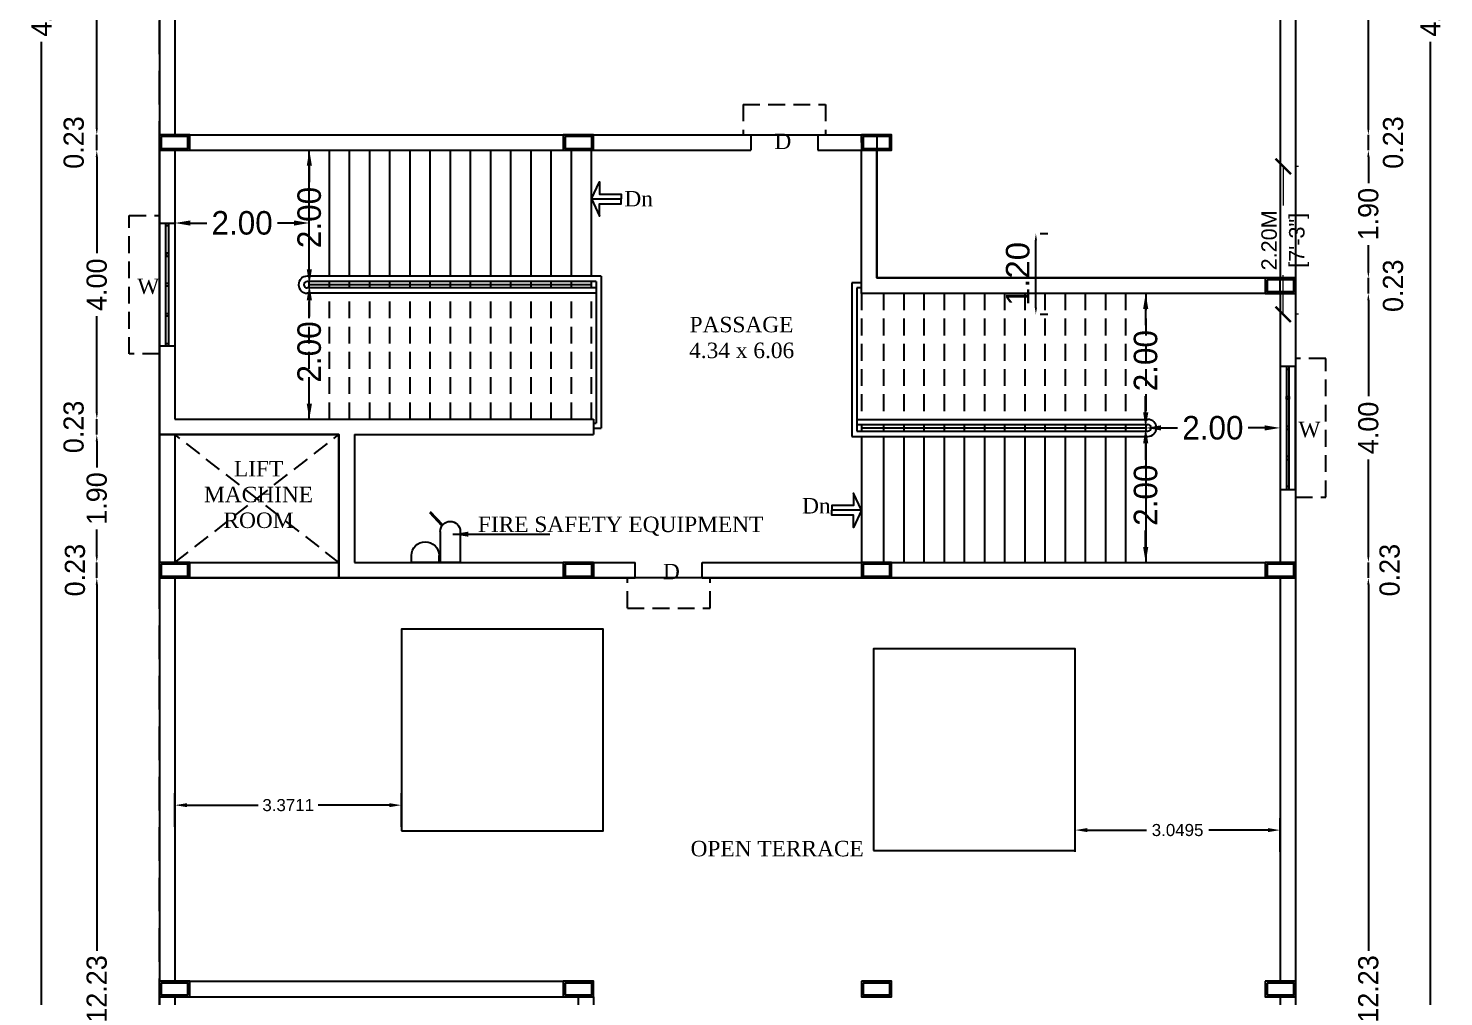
# Model space of a CAD drawing. Header units: metres. Extents: x 3396 to 3562, y 2179 to 2331.
# Drawn here: x 3463.49 to 3484.55, y 2187.5 to 2201.9 of the extents above; entities that cross this region are included whole.
import ezdxf

# ---------------------------------------------------------------- set-up
doc = ezdxf.new("R2010")
doc.units = ezdxf.units.M
doc.header["$PDMODE"] = 34
doc.linetypes.add('HIDDEN', pattern=[0.375, 0.25, -0.125])
for name, color, linetype in [('BLK_1_FLR_4_ROOF_AREA', 54, 'Continuous'), ('BLK_1_PARAPET_HT', 233, 'Continuous'), ('BLK_1_STAIR_HEADROOM', 55, 'Continuous'), ('BLK_1_TERRACESERVICE_UTILITYDISTANCE', 1, 'Continuous'), ('SOLAR_WATER_HEATER', 1, 'Continuous')]:
    doc.layers.add(name, color=color, linetype=linetype)
doc.styles.add('outer', font='BKANT.TTF')
doc.styles.add('RS', font='romans.shx')
doc.styles.get("Standard").update_dxf_attribs({"font": 'arial.ttf'})
doc.dimstyles.new('Banu', dxfattribs={"dimtxt": 0.35, "dimasz": 0.23, "dimexe": 1, "dimexo": 1, "dimgap": 0.1, "dimtad": 0, "dimzin": 1, "dimdsep": 46, "dimtxsty": 'outer', "dimcen": 0.15, "dimdle": 1, "dimse1": 1, "dimse2": 1, "dimclrt": 7, "dimadec": 0, "dimazin": 0, "dimtfac": 1, "dimtix": 1, "dimtmove": 1, "dimatfit": 0, "dimfxl": 0, "dimtolj": 1, "dimtzin": 0, "dimarcsym": 0})
doc.dimstyles.get("Standard").update_dxf_attribs({"dimtxt": 0.18, "dimasz": 0.18, "dimexe": 0.18, "dimexo": 0.0625, "dimgap": 0.09, "dimtad": 0, "dimtih": 1, "dimtoh": 1, "dimdec": 4, "dimzin": 0, "dimdsep": 46, "dimtxsty": 'Standard', "dimcen": 0.09, "dimadec": 0, "dimazin": 0, "dimtfac": 1, "dimtdec": 4, "dimtofl": 0, "dimtmove": 0, "dimatfit": 3, "dimfxl": 0, "dimtolj": 1, "dimtzin": 0, "dimarcsym": 0})
doc.dimstyles.new('STANDARD$0', dxfattribs={"dimtxt": 0.2, "dimasz": 0.3, "dimexe": 1, "dimexo": 2, "dimgap": 0.25, "dimtad": 1, "dimrnd": 0.25, "dimzin": 3, "dimdsep": 46, "dimtxsty": 'RS', "dimcen": 0, "dimclrd": 21, "dimclre": 21, "dimclrt": 190, "dimadec": 0, "dimazin": 0, "dimtfac": 0.7505, "dimtix": 1, "dimtmove": 1, "dimatfit": 3, "dimldrblk": 'DOTSMALL', "dimfxl": 0, "dimfrac": 1, "dimtolj": 1, "dimtzin": 0, "dimlwd": 9, "dimlwe": 13, "dimarcsym": 0})
doc.dimstyles.new('V1', dxfattribs={"dimtxt": 0.35, "dimasz": 0.1, "dimexe": 0.18, "dimexo": 0.0625, "dimgap": 0.09, "dimtad": 1, "dimzin": 0, "dimdsep": 46, "dimtxsty": 'Standard', "dimcen": 0.09, "dimadec": 0, "dimazin": 0, "dimtfac": 1, "dimtix": 1, "dimtofl": 0, "dimtmove": 2, "dimatfit": 0, "dimfxl": 0, "dimtolj": 1, "dimtzin": 0, "dimarcsym": 0})

# ---------------------------------------------------------------- blocks, each defined once
blk = doc.blocks.new('*D28')
at = {"layer": 'BLK_1_TERRACESERVICE_UTILITYDISTANCE', "color": 0, "lineweight": -2}
for p, q in [((3479.067, 2189.656), (3479.067, 2190.157)), ((3482.116, 2189.656), (3482.116, 2190.157)), ((3479.247, 2189.977), (3480.127, 2189.977)), ((3481.936, 2189.977), (3481.056, 2189.977))]:
    blk.add_line(p, q, dxfattribs=at)
at = {"layer": 'BLK_1_TERRACESERVICE_UTILITYDISTANCE', "color": 0}
for points in [[(3479.247, 2190.007), (3479.247, 2189.947), (3479.067, 2189.977)], [(3481.936, 2190.007), (3481.936, 2189.947), (3482.116, 2189.977)]]:
    blk.add_solid(points, dxfattribs=at)
at = {"layer": 'Defpoints', "color": 0}
for p in [(3482.116, 2189.977), (3479.067, 2189.594), (3482.116, 2189.594)]:
    blk.add_point(p, dxfattribs=at)
at = {"layer": 'BLK_1_TERRACESERVICE_UTILITYDISTANCE', "color": 0, "insert": (3480.591, 2189.977), "char_height": 0.18, "attachment_point": 5}
blk.add_mtext('\\A1;3.0495', dxfattribs=at)
blk = doc.blocks.new('*D31')
at = {"layer": 'BLK_1_TERRACESERVICE_UTILITYDISTANCE', "color": 0, "lineweight": -2}
for p, q in [((3465.671, 2190.028), (3465.671, 2190.528)), ((3465.851, 2190.348), (3466.911, 2190.348)), ((3468.862, 2190.348), (3467.803, 2190.348)), ((3469.042, 2190.028), (3469.042, 2190.528))]:
    blk.add_line(p, q, dxfattribs=at)
at = {"layer": 'BLK_1_TERRACESERVICE_UTILITYDISTANCE', "color": 0}
for points in [[(3465.851, 2190.378), (3465.851, 2190.318), (3465.671, 2190.348)], [(3468.862, 2190.378), (3468.862, 2190.318), (3469.042, 2190.348)]]:
    blk.add_solid(points, dxfattribs=at)
at = {"layer": 'Defpoints', "color": 0}
for p in [(3469.042, 2190.348), (3465.671, 2189.965), (3469.042, 2189.965)]:
    blk.add_point(p, dxfattribs=at)
at = {"layer": 'BLK_1_TERRACESERVICE_UTILITYDISTANCE', "color": 0, "insert": (3467.357, 2190.348), "char_height": 0.18, "attachment_point": 5}
blk.add_mtext('\\A1;3.3711', dxfattribs=at)
blk = doc.blocks.new('_ArchTick')
at = {"color": 0, "linetype": 'ByBlock', "const_width": 0.15}
blk.add_lwpolyline([(-0.5, -0.5), (0.5, 0.5)], dxfattribs=at)
blk = doc.blocks.new('*D61')
at = {"layer": 'BLK_1_STAIR_HEADROOM', "color": 212, "lineweight": 13}
for p, q in [((3482.162, 2199.849), (3482.162, 2199.269)), ((3482.162, 2197.649), (3482.162, 2198.229))]:
    blk.add_line(p, q, dxfattribs=at)
at = {"layer": 'BLK_1_STAIR_HEADROOM', "color": 4, "lineweight": 9}
for p, q in [((3482.392, 2199.849), (3482.342, 2199.849)), ((3482.392, 2197.649), (3482.342, 2197.649))]:
    blk.add_line(p, q, dxfattribs=at)
at = {"layer": 'Defpoints', "color": 0}
for p in [(3482.162, 2199.849), (3482.162, 2197.649), (3482.162, 2197.649)]:
    blk.add_point(p, dxfattribs=at)
at = {"layer": 'BLK_1_STAIR_HEADROOM', "color": 212, "lineweight": 13, "xscale": 0.23, "yscale": 0.23, "zscale": 0.23}
for p, rotation in [((3482.162, 2199.849), 90), ((3482.162, 2197.649), 270)]:
    blk.add_blockref('_ArchTick', p, dxfattribs=dict(at, rotation=rotation))
at = {"layer": 'BLK_1_STAIR_HEADROOM', "color": 0, "char_height": 0.23, "attachment_point": 5, "rotation": 90}
for s, insert in [('\\A1;2.20M', (3481.954, 2198.749)), ('\\A1;[7\'-3"]', (3482.399, 2198.749))]:
    blk.add_mtext(s, dxfattribs=dict(at, insert=insert))
blk = doc.blocks.new('*D62')
at = {"layer": 'BLK_1_PARAPET_HT', "color": 0, "lineweight": -2}
for p, q in [((3478.545, 2198.849), (3478.662, 2198.849)), ((3478.482, 2197.749), (3478.482, 2198.749)), ((3478.545, 2197.649), (3478.662, 2197.649))]:
    blk.add_line(p, q, dxfattribs=at)
at = {"layer": 'BLK_1_PARAPET_HT', "color": 0}
for points in [[(3478.466, 2198.749), (3478.499, 2198.749), (3478.482, 2198.849)], [(3478.466, 2197.749), (3478.499, 2197.749), (3478.482, 2197.649)]]:
    blk.add_solid(points, dxfattribs=at)
at = {"layer": 'Defpoints', "color": 0}
for p in [(3478.482, 2198.849), (3478.482, 2198.849), (3478.482, 2197.649)]:
    blk.add_point(p, dxfattribs=at)
at = {"layer": 'BLK_1_PARAPET_HT', "color": 0, "insert": (3478.214, 2198.249), "char_height": 0.35, "attachment_point": 5, "rotation": 90}
blk.add_mtext('\\A1;1.20', dxfattribs=at)
blk = doc.blocks.new('A$C35006C9F')
h = blk.add_hatch()
h.set_pattern_fill('ANSI31', color=256, scale=2)
h.set_pattern_definition([(45, (-3161.1406, -1435.413), (-4.490128, 4.490128), [])])
h.paths.add_polyline_path([(-0.129, 0.045), (-0.305, 0.045), (-0.305, -0.35), (-0.129, -0.35)])
for points in [[(-0.102, 0.073), (-0.332, 0.073), (-0.332, -0.377), (-0.102, -0.377)], [(-0.129, 0.045), (-0.305, 0.045), (-0.305, -0.35), (-0.129, -0.35)]]:
    blk.add_lwpolyline(points, close=True)
blk = doc.blocks.new('*D540')
at = {"color": 0, "lineweight": -2}
for p, q in [((3465.901, 2199.007), (3466.145, 2199.007)), ((3467.441, 2199.007), (3467.198, 2199.007))]:
    blk.add_line(p, q, dxfattribs=at)
at = {"color": 0}
for points in [[(3465.901, 2199.045), (3465.901, 2198.968), (3465.671, 2199.007)], [(3467.441, 2199.045), (3467.441, 2198.968), (3467.671, 2199.007)]]:
    blk.add_solid(points, dxfattribs=at)
at = {"layer": 'Defpoints', "color": 0}
for p in [(3465.671, 2199.152), (3465.671, 2199.007), (3467.671, 2199.152)]:
    blk.add_point(p, dxfattribs=at)
at = {"color": 7, "insert": (3466.671, 2199.007), "char_height": 0.35, "attachment_point": 5, "style": 'outer'}
blk.add_mtext('\\A1;2.00', dxfattribs=at)
blk = doc.blocks.new('*D541')
at = {"color": 0, "lineweight": -2}
for p, q in [((3467.671, 2199.859), (3467.671, 2199.616)), ((3467.671, 2198.319), (3467.671, 2198.563))]:
    blk.add_line(p, q, dxfattribs=at)
at = {"color": 0}
for points in [[(3467.633, 2199.859), (3467.71, 2199.859), (3467.671, 2200.089)], [(3467.633, 2198.319), (3467.71, 2198.319), (3467.671, 2198.089)]]:
    blk.add_solid(points, dxfattribs=at)
at = {"layer": 'Defpoints', "color": 0}
for p in [(3467.671, 2200.089), (3467.671, 2200.089), (3467.671, 2198.089)]:
    blk.add_point(p, dxfattribs=at)
at = {"color": 7, "insert": (3467.671, 2199.089), "char_height": 0.35, "attachment_point": 5, "rotation": 90, "style": 'outer'}
blk.add_mtext('\\A1;2.00', dxfattribs=at)
blk = doc.blocks.new('*D542')
at = {"color": 0, "lineweight": -2}
for p, q in [((3467.671, 2197.859), (3467.671, 2197.616)), ((3467.671, 2196.319), (3467.671, 2196.563))]:
    blk.add_line(p, q, dxfattribs=at)
at = {"color": 0}
for points in [[(3467.633, 2197.859), (3467.71, 2197.859), (3467.671, 2198.089)], [(3467.633, 2196.319), (3467.71, 2196.319), (3467.671, 2196.089)]]:
    blk.add_solid(points, dxfattribs=at)
at = {"layer": 'Defpoints', "color": 0}
for p in [(3467.671, 2198.089), (3467.671, 2196.089), (3467.671, 2196.089)]:
    blk.add_point(p, dxfattribs=at)
at = {"color": 7, "insert": (3467.671, 2197.089), "char_height": 0.35, "attachment_point": 5, "rotation": 90, "style": 'outer'}
blk.add_mtext('\\A1;2.00', dxfattribs=at)
blk = doc.blocks.new('*D543')
at = {"color": 0, "lineweight": -2}
for p, q in [((3480.116, 2197.729), (3480.116, 2197.486)), ((3480.116, 2196.189), (3480.116, 2196.433))]:
    blk.add_line(p, q, dxfattribs=at)
at = {"color": 0}
for points in [[(3480.078, 2197.729), (3480.155, 2197.729), (3480.116, 2197.959)], [(3480.078, 2196.189), (3480.155, 2196.189), (3480.116, 2195.959)]]:
    blk.add_solid(points, dxfattribs=at)
at = {"layer": 'Defpoints', "color": 0}
for p in [(3480.116, 2197.959), (3480.116, 2197.959), (3480.116, 2195.959)]:
    blk.add_point(p, dxfattribs=at)
at = {"color": 7, "insert": (3480.116, 2196.959), "char_height": 0.35, "attachment_point": 5, "rotation": 90, "style": 'outer'}
blk.add_mtext('\\A1;2.00', dxfattribs=at)
blk = doc.blocks.new('*D544')
at = {"color": 0, "lineweight": -2}
for p, q in [((3480.116, 2195.729), (3480.116, 2195.486)), ((3480.116, 2194.189), (3480.116, 2194.433))]:
    blk.add_line(p, q, dxfattribs=at)
at = {"color": 0}
for points in [[(3480.078, 2195.729), (3480.155, 2195.729), (3480.116, 2195.959)], [(3480.078, 2194.189), (3480.155, 2194.189), (3480.116, 2193.959)]]:
    blk.add_solid(points, dxfattribs=at)
at = {"layer": 'Defpoints', "color": 0}
for p in [(3480.116, 2195.959), (3480.116, 2193.959), (3480.19, 2193.959)]:
    blk.add_point(p, dxfattribs=at)
at = {"color": 7, "insert": (3480.116, 2194.959), "char_height": 0.35, "attachment_point": 5, "rotation": 90, "style": 'outer'}
blk.add_mtext('\\A1;2.00', dxfattribs=at)
blk = doc.blocks.new('*D545')
at = {"color": 0, "lineweight": -2}
for p, q in [((3480.346, 2195.959), (3480.59, 2195.959)), ((3481.886, 2195.959), (3481.643, 2195.959))]:
    blk.add_line(p, q, dxfattribs=at)
at = {"color": 0}
for points in [[(3480.346, 2195.998), (3480.346, 2195.921), (3480.116, 2195.959)], [(3481.886, 2195.998), (3481.886, 2195.921), (3482.116, 2195.959)]]:
    blk.add_solid(points, dxfattribs=at)
at = {"layer": 'Defpoints', "color": 0}
for p in [(3480.116, 2195.959), (3482.116, 2195.959), (3482.116, 2195.959)]:
    blk.add_point(p, dxfattribs=at)
at = {"color": 7, "insert": (3481.116, 2195.959), "char_height": 0.35, "attachment_point": 5, "style": 'outer'}
blk.add_mtext('\\A1;2.00', dxfattribs=at)
blk = doc.blocks.new('A$C55881101')
for p, q in [((0.192, 0.691), (0.925, 1.481)), ((0.242, 0.626), (0.975, 1.416)), ((-0.869, 0.291), (-0.869, -1.574)), ((0.342, 0.291), (0.342, -1.574)), ((-0.869, -1.574), (0.342, -1.574)), ((0.415, -1.574), (0.415, -1.17)), ((0.415, -1.574), (2.079, -1.574)), ((2.079, -1.574), (2.079, -1.17))]:
    blk.add_line(p, q)
for centre, radius in [((-0.263, 0.291), 0.606), ((1.247, -1.17), 0.832)]:
    blk.add_arc(centre, radius, 0, 180)
blk = doc.blocks.new('*D495')
at = {"color": 0, "lineweight": -2, "ltscale": 2}
for p, q in [((3464.509, 2193.629), (3464.509, 2188.183)), ((3464.509, 2181.599), (3464.509, 2187.046))]:
    blk.add_line(p, q, dxfattribs=at)
at = {"color": 0, "ltscale": 2}
for points in [[(3464.492, 2193.629), (3464.525, 2193.629), (3464.509, 2193.729)], [(3464.492, 2181.599), (3464.525, 2181.599), (3464.509, 2181.499)]]:
    blk.add_solid(points, dxfattribs=at)
at = {"layer": 'Defpoints', "color": 0, "ltscale": 2}
for p in [(3464.509, 2193.729), (3464.625, 2193.729), (3464.625, 2181.499)]:
    blk.add_point(p, dxfattribs=at)
at = {"color": 7, "ltscale": 2, "insert": (3464.509, 2187.614), "char_height": 0.3, "attachment_point": 5, "rotation": 90, "style": 'outer'}
blk.add_mtext('\\A1;12.23', dxfattribs=at)
blk = doc.blocks.new('*D496')
at = {"color": 0, "lineweight": -2, "ltscale": 2}
for p, q in [((3464.509, 2194.059), (3464.509, 2194.159)), ((3464.509, 2193.729), (3464.509, 2193.959)), ((3464.509, 2193.629), (3464.509, 2193.529))]:
    blk.add_line(p, q, dxfattribs=at)
at = {"color": 0, "ltscale": 2}
for points in [[(3464.492, 2194.059), (3464.525, 2194.059), (3464.509, 2193.959)], [(3464.492, 2193.629), (3464.525, 2193.629), (3464.509, 2193.729)]]:
    blk.add_solid(points, dxfattribs=at)
at = {"layer": 'Defpoints', "color": 0, "ltscale": 2}
for p in [(3464.509, 2193.959), (3464.625, 2193.959), (3464.625, 2193.729)]:
    blk.add_point(p, dxfattribs=at)
at = {"color": 7, "ltscale": 2, "insert": (3464.185, 2193.844), "char_height": 0.3, "attachment_point": 5, "rotation": 90, "style": 'outer'}
blk.add_mtext('\\A1;0.23', dxfattribs=at)
blk = doc.blocks.new('*D497')
at = {"color": 0, "lineweight": -2, "ltscale": 2}
for p, q in [((3464.509, 2195.759), (3464.509, 2195.372)), ((3464.509, 2194.059), (3464.509, 2194.446))]:
    blk.add_line(p, q, dxfattribs=at)
at = {"color": 0, "ltscale": 2}
for points in [[(3464.492, 2195.759), (3464.525, 2195.759), (3464.509, 2195.859)], [(3464.492, 2194.059), (3464.525, 2194.059), (3464.509, 2193.959)]]:
    blk.add_solid(points, dxfattribs=at)
at = {"layer": 'Defpoints', "color": 0, "ltscale": 2}
for p in [(3464.509, 2195.859), (3464.625, 2195.859), (3464.625, 2193.959)]:
    blk.add_point(p, dxfattribs=at)
at = {"color": 7, "ltscale": 2, "insert": (3464.509, 2194.909), "char_height": 0.3, "attachment_point": 5, "rotation": 90, "style": 'outer'}
blk.add_mtext('\\A1;1.90', dxfattribs=at)
blk = doc.blocks.new('*D498')
at = {"color": 0, "lineweight": -2, "ltscale": 2}
for p, q in [((3464.509, 2196.189), (3464.509, 2196.289)), ((3464.509, 2195.859), (3464.509, 2196.089)), ((3464.509, 2195.759), (3464.509, 2195.659))]:
    blk.add_line(p, q, dxfattribs=at)
at = {"color": 0, "ltscale": 2}
for points in [[(3464.492, 2196.189), (3464.525, 2196.189), (3464.509, 2196.089)], [(3464.492, 2195.759), (3464.525, 2195.759), (3464.509, 2195.859)]]:
    blk.add_solid(points, dxfattribs=at)
at = {"layer": 'Defpoints', "color": 0, "ltscale": 2}
for p in [(3464.509, 2196.089), (3464.625, 2196.089), (3464.625, 2195.859)]:
    blk.add_point(p, dxfattribs=at)
at = {"color": 7, "ltscale": 2, "insert": (3464.165, 2195.974), "char_height": 0.3, "attachment_point": 5, "rotation": 90, "style": 'outer'}
blk.add_mtext('\\A1;0.23', dxfattribs=at)
blk = doc.blocks.new('*D499')
at = {"color": 0, "lineweight": -2, "ltscale": 2}
for p, q in [((3464.509, 2199.989), (3464.509, 2198.559)), ((3464.509, 2196.189), (3464.509, 2197.62))]:
    blk.add_line(p, q, dxfattribs=at)
at = {"color": 0, "ltscale": 2}
for points in [[(3464.492, 2199.989), (3464.525, 2199.989), (3464.509, 2200.089)], [(3464.492, 2196.189), (3464.525, 2196.189), (3464.509, 2196.089)]]:
    blk.add_solid(points, dxfattribs=at)
at = {"layer": 'Defpoints', "color": 0, "ltscale": 2}
for p in [(3464.509, 2200.089), (3464.625, 2200.089), (3464.625, 2196.089)]:
    blk.add_point(p, dxfattribs=at)
at = {"color": 7, "ltscale": 2, "insert": (3464.509, 2198.089), "char_height": 0.3, "attachment_point": 5, "rotation": 90, "style": 'outer'}
blk.add_mtext('\\A1;4.00', dxfattribs=at)
blk = doc.blocks.new('*D500')
at = {"color": 0, "lineweight": -2, "ltscale": 2}
for p, q in [((3464.509, 2200.419), (3464.509, 2200.519)), ((3464.509, 2200.089), (3464.509, 2200.319)), ((3464.509, 2199.989), (3464.509, 2199.889))]:
    blk.add_line(p, q, dxfattribs=at)
at = {"color": 0, "ltscale": 2}
for points in [[(3464.492, 2200.419), (3464.525, 2200.419), (3464.509, 2200.319)], [(3464.492, 2199.989), (3464.525, 2199.989), (3464.509, 2200.089)]]:
    blk.add_solid(points, dxfattribs=at)
at = {"layer": 'Defpoints', "color": 0, "ltscale": 2}
for p in [(3464.509, 2200.319), (3464.625, 2200.319), (3464.625, 2200.089)]:
    blk.add_point(p, dxfattribs=at)
at = {"color": 7, "ltscale": 2, "insert": (3464.167, 2200.204), "char_height": 0.3, "attachment_point": 5, "rotation": 90, "style": 'outer'}
blk.add_mtext('\\A1;0.23', dxfattribs=at)
blk = doc.blocks.new('*D501')
at = {"color": 0, "lineweight": -2, "ltscale": 2}
for p, q in [((3464.509, 2222.963), (3464.509, 2212.265)), ((3464.509, 2200.419), (3464.509, 2211.117))]:
    blk.add_line(p, q, dxfattribs=at)
at = {"color": 0, "ltscale": 2}
for points in [[(3464.492, 2222.963), (3464.525, 2222.963), (3464.509, 2223.063)], [(3464.492, 2200.419), (3464.525, 2200.419), (3464.509, 2200.319)]]:
    blk.add_solid(points, dxfattribs=at)
at = {"layer": 'Defpoints', "color": 0, "ltscale": 2}
for p in [(3464.509, 2223.063), (3464.625, 2223.063), (3464.625, 2200.319)]:
    blk.add_point(p, dxfattribs=at)
at = {"color": 7, "ltscale": 2, "insert": (3464.509, 2211.691), "char_height": 0.3, "attachment_point": 5, "rotation": 90, "style": 'outer'}
blk.add_mtext('\\A1;22.74', dxfattribs=at)
blk = doc.blocks.new('*D503')
at = {"color": 0, "lineweight": -2, "ltscale": 2}
for p, q in [((3463.687, 2223.193), (3463.687, 2202.861)), ((3463.687, 2181.369), (3463.687, 2201.701))]:
    blk.add_line(p, q, dxfattribs=at)
at = {"color": 0, "ltscale": 2}
for points in [[(3463.67, 2223.193), (3463.703, 2223.193), (3463.687, 2223.293)], [(3463.67, 2181.369), (3463.703, 2181.369), (3463.687, 2181.269)]]:
    blk.add_solid(points, dxfattribs=at)
at = {"layer": 'Defpoints', "color": 0, "ltscale": 2}
for p in [(3463.709, 2223.293), (3463.687, 2181.269), (3463.709, 2181.269)]:
    blk.add_point(p, dxfattribs=at)
at = {"color": 7, "ltscale": 2, "insert": (3463.687, 2202.281), "char_height": 0.3, "attachment_point": 5, "rotation": 90, "style": 'outer'}
blk.add_mtext('\\A1;42.02', dxfattribs=at)
blk = doc.blocks.new('*D509')
at = {"color": 0, "lineweight": -2, "ltscale": 2}
for p, q in [((3483.43, 2193.629), (3483.43, 2188.183)), ((3483.43, 2181.599), (3483.43, 2187.046))]:
    blk.add_line(p, q, dxfattribs=at)
at = {"color": 0, "ltscale": 2}
for points in [[(3483.413, 2193.629), (3483.446, 2193.629), (3483.43, 2193.729)], [(3483.413, 2181.599), (3483.446, 2181.599), (3483.43, 2181.499)]]:
    blk.add_solid(points, dxfattribs=at)
at = {"layer": 'Defpoints', "color": 0, "ltscale": 2}
for p in [(3483.42, 2193.729), (3483.43, 2193.729), (3483.42, 2181.499)]:
    blk.add_point(p, dxfattribs=at)
at = {"color": 7, "ltscale": 2, "insert": (3483.43, 2187.614), "char_height": 0.3, "attachment_point": 5, "rotation": 90, "style": 'outer'}
blk.add_mtext('\\A1;12.23', dxfattribs=at)
blk = doc.blocks.new('*D510')
at = {"color": 0, "lineweight": -2, "ltscale": 2}
for p, q in [((3483.43, 2194.059), (3483.43, 2194.159)), ((3483.43, 2193.729), (3483.43, 2193.959)), ((3483.43, 2193.629), (3483.43, 2193.529))]:
    blk.add_line(p, q, dxfattribs=at)
at = {"color": 0, "ltscale": 2}
for points in [[(3483.413, 2194.059), (3483.446, 2194.059), (3483.43, 2193.959)], [(3483.413, 2193.629), (3483.446, 2193.629), (3483.43, 2193.729)]]:
    blk.add_solid(points, dxfattribs=at)
at = {"layer": 'Defpoints', "color": 0, "ltscale": 2}
for p in [(3483.42, 2193.959), (3483.43, 2193.959), (3483.42, 2193.729)]:
    blk.add_point(p, dxfattribs=at)
at = {"color": 7, "ltscale": 2, "insert": (3483.747, 2193.844), "char_height": 0.3, "attachment_point": 5, "rotation": 90, "style": 'outer'}
blk.add_mtext('\\A1;0.23', dxfattribs=at)
blk = doc.blocks.new('*D511')
at = {"color": 0, "lineweight": -2, "ltscale": 2}
for p, q in [((3483.43, 2197.859), (3483.43, 2196.429)), ((3483.43, 2194.059), (3483.43, 2195.49))]:
    blk.add_line(p, q, dxfattribs=at)
at = {"color": 0, "ltscale": 2}
for points in [[(3483.413, 2197.859), (3483.446, 2197.859), (3483.43, 2197.959)], [(3483.413, 2194.059), (3483.446, 2194.059), (3483.43, 2193.959)]]:
    blk.add_solid(points, dxfattribs=at)
at = {"layer": 'Defpoints', "color": 0, "ltscale": 2}
for p in [(3483.42, 2197.959), (3483.43, 2197.959), (3483.42, 2193.959)]:
    blk.add_point(p, dxfattribs=at)
at = {"color": 7, "ltscale": 2, "insert": (3483.43, 2195.959), "char_height": 0.3, "attachment_point": 5, "rotation": 90, "style": 'outer'}
blk.add_mtext('\\A1;4.00', dxfattribs=at)
blk = doc.blocks.new('*D512')
at = {"color": 0, "lineweight": -2, "ltscale": 2}
for p, q in [((3483.43, 2198.289), (3483.43, 2198.389)), ((3483.43, 2197.959), (3483.43, 2198.189)), ((3483.43, 2197.859), (3483.43, 2197.759))]:
    blk.add_line(p, q, dxfattribs=at)
at = {"color": 0, "ltscale": 2}
for points in [[(3483.413, 2198.289), (3483.446, 2198.289), (3483.43, 2198.189)], [(3483.413, 2197.859), (3483.446, 2197.859), (3483.43, 2197.959)]]:
    blk.add_solid(points, dxfattribs=at)
at = {"layer": 'Defpoints', "color": 0, "ltscale": 2}
for p in [(3483.42, 2198.189), (3483.43, 2198.189), (3483.42, 2197.959)]:
    blk.add_point(p, dxfattribs=at)
at = {"color": 7, "ltscale": 2, "insert": (3483.798, 2198.074), "char_height": 0.3, "attachment_point": 5, "rotation": 90, "style": 'outer'}
blk.add_mtext('\\A1;0.23', dxfattribs=at)
blk = doc.blocks.new('*D513')
at = {"color": 0, "lineweight": -2, "ltscale": 2}
for p, q in [((3483.43, 2199.989), (3483.43, 2199.602)), ((3483.43, 2198.289), (3483.43, 2198.676))]:
    blk.add_line(p, q, dxfattribs=at)
at = {"color": 0, "ltscale": 2}
for points in [[(3483.413, 2199.989), (3483.446, 2199.989), (3483.43, 2200.089)], [(3483.413, 2198.289), (3483.446, 2198.289), (3483.43, 2198.189)]]:
    blk.add_solid(points, dxfattribs=at)
at = {"layer": 'Defpoints', "color": 0, "ltscale": 2}
for p in [(3483.42, 2200.089), (3483.43, 2200.089), (3483.42, 2198.189)]:
    blk.add_point(p, dxfattribs=at)
at = {"color": 7, "ltscale": 2, "insert": (3483.43, 2199.139), "char_height": 0.3, "attachment_point": 5, "rotation": 90, "style": 'outer'}
blk.add_mtext('\\A1;1.90', dxfattribs=at)
blk = doc.blocks.new('*D514')
at = {"color": 0, "lineweight": -2, "ltscale": 2}
for p, q in [((3483.43, 2200.419), (3483.43, 2200.519)), ((3483.43, 2200.089), (3483.43, 2200.319)), ((3483.43, 2199.989), (3483.43, 2199.889))]:
    blk.add_line(p, q, dxfattribs=at)
at = {"color": 0, "ltscale": 2}
for points in [[(3483.413, 2200.419), (3483.446, 2200.419), (3483.43, 2200.319)], [(3483.413, 2199.989), (3483.446, 2199.989), (3483.43, 2200.089)]]:
    blk.add_solid(points, dxfattribs=at)
at = {"layer": 'Defpoints', "color": 0, "ltscale": 2}
for p in [(3483.42, 2200.319), (3483.43, 2200.319), (3483.42, 2200.089)]:
    blk.add_point(p, dxfattribs=at)
at = {"color": 7, "ltscale": 2, "insert": (3483.799, 2200.204), "char_height": 0.3, "attachment_point": 5, "rotation": 90, "style": 'outer'}
blk.add_mtext('\\A1;0.23', dxfattribs=at)
blk = doc.blocks.new('*D515')
at = {"color": 0, "lineweight": -2, "ltscale": 2}
for p, q in [((3483.43, 2222.963), (3483.43, 2212.265)), ((3483.43, 2200.419), (3483.43, 2211.117))]:
    blk.add_line(p, q, dxfattribs=at)
at = {"color": 0, "ltscale": 2}
for points in [[(3483.413, 2222.963), (3483.446, 2222.963), (3483.43, 2223.063)], [(3483.413, 2200.419), (3483.446, 2200.419), (3483.43, 2200.319)]]:
    blk.add_solid(points, dxfattribs=at)
at = {"layer": 'Defpoints', "color": 0, "ltscale": 2}
for p in [(3483.42, 2223.063), (3483.43, 2223.063), (3483.42, 2200.319)]:
    blk.add_point(p, dxfattribs=at)
at = {"color": 7, "ltscale": 2, "insert": (3483.43, 2211.691), "char_height": 0.3, "attachment_point": 5, "rotation": 90, "style": 'outer'}
blk.add_mtext('\\A1;22.74', dxfattribs=at)
blk = doc.blocks.new('*D517')
at = {"color": 0, "lineweight": -2, "ltscale": 2}
for p, q in [((3484.354, 2223.193), (3484.354, 2202.861)), ((3484.354, 2181.369), (3484.354, 2201.701))]:
    blk.add_line(p, q, dxfattribs=at)
at = {"color": 0, "ltscale": 2}
for points in [[(3484.337, 2223.193), (3484.37, 2223.193), (3484.354, 2223.293)], [(3484.337, 2181.369), (3484.37, 2181.369), (3484.354, 2181.269)]]:
    blk.add_solid(points, dxfattribs=at)
at = {"layer": 'Defpoints', "color": 0, "ltscale": 2}
for p in [(3484.121, 2223.293), (3484.121, 2181.269), (3484.354, 2181.269)]:
    blk.add_point(p, dxfattribs=at)
at = {"color": 7, "ltscale": 2, "insert": (3484.354, 2202.281), "char_height": 0.3, "attachment_point": 5, "rotation": 90, "style": 'outer'}
blk.add_mtext('\\A1;42.02', dxfattribs=at)

msp = doc.modelspace()

# ---------------------------------------------------------------- linework, layer by layer
for p, q in [((3465.44121, 2223.29309), (3465.44121, 2181.26938)), ((3482.34621, 2223.29309), (3482.34621, 2181.26938)), ((3465.67121, 2204.18938), (3465.67121, 2200.31938)), ((3482.11621, 2204.18938), (3482.11621, 2198.18938)), ((3465.67121, 2200.31938), (3474.23938, 2200.31938)), ((3471.90121, 2200.08938), (3471.90121, 2200.31938)), ((3474.23938, 2200.31938), (3474.23938, 2200.08938)), ((3475.23938, 2200.31938), (3476.11621, 2200.31938)), ((3475.23938, 2200.31938), (3475.23938, 2200.08938)), ((3475.23938, 2200.31938), (3475.46938, 2200.31938)), ((3475.88621, 2200.20619), (3475.88621, 2200.32119)), ((3465.67121, 2200.08938), (3465.67121, 2196.08938)), ((3465.67121, 2200.08938), (3474.23938, 2200.08938)), ((3467.67121, 2198.21555), (3467.67121, 2200.08938)), ((3467.97121, 2198.21555), (3467.97121, 2200.08938)), ((3468.27121, 2198.21555), (3468.27121, 2200.08938)), ((3468.57121, 2198.21555), (3468.57121, 2200.08938)), ((3468.87121, 2198.21555), (3468.87121, 2200.08938)), ((3469.17121, 2198.21555), (3469.17121, 2200.08938)), ((3469.47121, 2198.21555), (3469.47121, 2200.08938)), ((3469.77121, 2198.21555), (3469.77121, 2200.08938)), ((3470.07121, 2198.21555), (3470.07121, 2200.08938)), ((3470.37121, 2198.21555), (3470.37121, 2200.08938)), ((3470.67121, 2198.21555), (3470.67121, 2200.08938)), ((3470.97121, 2198.21555), (3470.97121, 2200.08938)), ((3471.27121, 2198.21555), (3471.27121, 2200.08938)), ((3471.57121, 2198.21555), (3471.57121, 2200.08938)), ((3471.87121, 2198.21555), (3471.87121, 2200.08938)), ((3475.23938, 2200.08938), (3475.88621, 2200.08938)), ((3475.88621, 2197.95938), (3475.88621, 2200.08938)), ((3476.11621, 2198.18938), (3476.11621, 2200.08938)), ((3467.67121, 2198.04048), (3467.67121, 2198.13828)), ((3467.97121, 2198.08938), (3467.97121, 2198.13828)), ((3468.27121, 2198.08938), (3468.27121, 2198.13828)), ((3468.57121, 2198.08938), (3468.57121, 2198.13828)), ((3468.87121, 2198.08938), (3468.87121, 2198.13828)), ((3469.17121, 2198.08938), (3469.17121, 2198.13828)), ((3469.47121, 2198.08938), (3469.47121, 2198.13828)), ((3469.77121, 2198.08938), (3469.77121, 2198.13828)), ((3470.07121, 2198.08938), (3470.07121, 2198.13828)), ((3470.37121, 2198.08938), (3470.37121, 2198.13828)), ((3470.67121, 2198.08938), (3470.67121, 2198.13828)), ((3470.97121, 2198.08938), (3470.97121, 2198.13828)), ((3471.27121, 2198.08938), (3471.27121, 2198.13828)), ((3471.57121, 2198.08938), (3471.57121, 2198.13828)), ((3471.87121, 2198.08938), (3471.87121, 2198.13828)), ((3482.34621, 2198.18938), (3476.11621, 2198.18938)), ((3482.11621, 2197.95938), (3482.11621, 2198.18938)), ((3471.87121, 2198.08938), (3467.67121, 2198.08938)), ((3467.97121, 2198.04048), (3467.97121, 2198.08938)), ((3468.27121, 2198.04048), (3468.27121, 2198.08938)), ((3468.57121, 2198.04048), (3468.57121, 2198.08938)), ((3468.87121, 2198.04048), (3468.87121, 2198.08938)), ((3469.17121, 2198.04048), (3469.17121, 2198.08938)), ((3469.47121, 2198.04048), (3469.47121, 2198.08938)), ((3469.77121, 2198.04048), (3469.77121, 2198.08938)), ((3470.07121, 2198.04048), (3470.07121, 2198.08938)), ((3470.37121, 2198.04048), (3470.37121, 2198.08938)), ((3470.67121, 2198.04048), (3470.67121, 2198.08938)), ((3470.97121, 2198.04048), (3470.97121, 2198.08938)), ((3471.27121, 2198.04048), (3471.27121, 2198.08938)), ((3471.57121, 2198.04048), (3471.57121, 2198.08938)), ((3471.87121, 2198.04048), (3471.87121, 2198.08938)), ((3482.11621, 2197.95938), (3475.88621, 2197.95938)), ((3482.11621, 2197.95938), (3482.11621, 2193.95938)), ((3465.67121, 2196.08938), (3471.90121, 2196.08938)), ((3471.90121, 2196.08938), (3471.90121, 2195.85938)), ((3465.44121, 2195.85938), (3468.11121, 2195.85938)), ((3465.67121, 2195.85938), (3465.67121, 2193.95938)), ((3468.11121, 2195.85938), (3468.11121, 2193.72938)), ((3468.34121, 2195.85938), (3468.34121, 2193.95938)), ((3468.34121, 2195.85938), (3471.90121, 2195.85938)), ((3475.88621, 2196.00828), (3475.88621, 2195.95938)), ((3475.88621, 2195.95938), (3475.88621, 2195.91048)), ((3475.88621, 2195.95938), (3480.11621, 2195.95938)), ((3475.88621, 2195.83321), (3475.88621, 2193.95938)), ((3476.21621, 2196.00828), (3476.21621, 2195.95938)), ((3476.21621, 2195.95938), (3476.21621, 2195.91048)), ((3476.21621, 2195.83321), (3476.21621, 2193.95938)), ((3476.51621, 2196.00828), (3476.51621, 2195.95938)), ((3476.51621, 2195.95938), (3476.51621, 2195.91048)), ((3476.51621, 2195.83321), (3476.51621, 2193.95938)), ((3476.81621, 2196.00828), (3476.81621, 2195.95938)), ((3476.81621, 2195.95938), (3476.81621, 2195.91048)), ((3476.81621, 2195.83321), (3476.81621, 2193.95938)), ((3477.11621, 2196.00828), (3477.11621, 2195.95938)), ((3477.11621, 2195.95938), (3477.11621, 2195.91048)), ((3477.11621, 2195.83321), (3477.11621, 2193.95938)), ((3477.41621, 2196.00828), (3477.41621, 2195.95938)), ((3477.41621, 2195.95938), (3477.41621, 2195.91048)), ((3477.41621, 2195.83321), (3477.41621, 2193.95938)), ((3477.71621, 2196.00828), (3477.71621, 2195.95938)), ((3477.71621, 2195.95938), (3477.71621, 2195.91048)), ((3477.71621, 2195.83321), (3477.71621, 2193.95938)), ((3478.01621, 2196.00828), (3478.01621, 2195.95938)), ((3478.01621, 2195.95938), (3478.01621, 2195.91048)), ((3478.01621, 2195.83321), (3478.01621, 2193.95938)), ((3478.31621, 2196.00828), (3478.31621, 2195.95938)), ((3478.31621, 2195.95938), (3478.31621, 2195.91048)), ((3478.31621, 2195.83321), (3478.31621, 2193.95938)), ((3478.61621, 2196.00828), (3478.61621, 2195.95938)), ((3478.61621, 2195.95938), (3478.61621, 2195.91048)), ((3478.61621, 2195.83321), (3478.61621, 2193.95938)), ((3478.91621, 2196.00828), (3478.91621, 2195.95938)), ((3478.91621, 2195.95938), (3478.91621, 2195.91048)), ((3478.91621, 2195.83321), (3478.91621, 2193.95938)), ((3479.21621, 2196.00828), (3479.21621, 2195.95938)), ((3479.21621, 2195.95938), (3479.21621, 2195.91048)), ((3479.21621, 2195.83321), (3479.21621, 2193.95938)), ((3479.51621, 2196.00828), (3479.51621, 2195.95938)), ((3479.51621, 2195.95938), (3479.51621, 2195.91048)), ((3479.51621, 2195.83321), (3479.51621, 2193.95938)), ((3479.81621, 2196.00828), (3479.81621, 2195.95938)), ((3479.81621, 2195.95938), (3479.81621, 2195.91048)), ((3479.81621, 2195.83321), (3479.81621, 2193.95938)), ((3480.11621, 2196.00828), (3480.11621, 2195.91048)), ((3480.11621, 2195.83321), (3480.11621, 2193.95938)), ((3465.67121, 2193.95938), (3468.11121, 2193.95938)), ((3468.34121, 2193.95938), (3472.51877, 2193.95938)), ((3471.90121, 2193.95938), (3471.90121, 2193.72938)), ((3471.90121, 2193.95938), (3471.90121, 2193.72938)), ((3472.51877, 2193.72938), (3472.51877, 2193.95938)), ((3473.51877, 2193.95938), (3482.11621, 2193.95938)), ((3473.51877, 2193.72938), (3473.51877, 2193.95938)), ((3475.88621, 2193.95938), (3475.88621, 2193.72938)), ((3465.67121, 2193.72938), (3465.67121, 2187.72938)), ((3465.67121, 2193.72938), (3472.51877, 2193.72938)), ((3473.51877, 2193.72938), (3482.11621, 2193.72938)), ((3482.11621, 2193.72938), (3482.11621, 2187.72938)), ((3465.66621, 2187.72938), (3471.90121, 2187.72938)), ((3475.88621, 2187.72938), (3475.88621, 2187.49938)), ((3465.66621, 2187.49938), (3471.90121, 2187.49938)), ((3465.67121, 2187.49938), (3465.67121, 2181.49938)), ((3471.67121, 2187.49938), (3471.67121, 2181.49938)), ((3471.90121, 2187.49938), (3471.90121, 2181.49938)), ((3482.11621, 2187.49938), (3482.11621, 2181.49938))]:
    msp.add_line(p, q)
at = {"linetype": 'HIDDEN'}
for p, q in [((3474.12438, 2200.76938), (3475.35438, 2200.76938)), ((3474.12438, 2200.76938), (3474.12438, 2200.31938)), ((3475.35438, 2200.76938), (3475.35438, 2200.31938)), ((3467.67121, 2196.08938), (3467.67121, 2197.96321)), ((3467.97121, 2196.08938), (3467.97121, 2197.96321)), ((3468.27121, 2196.08938), (3468.27121, 2197.96321)), ((3468.57121, 2196.08938), (3468.57121, 2197.96321)), ((3468.87121, 2196.08938), (3468.87121, 2197.96321)), ((3469.17121, 2196.08938), (3469.17121, 2197.96321)), ((3469.47121, 2196.08938), (3469.47121, 2197.96321)), ((3469.77121, 2196.08938), (3469.77121, 2197.96321)), ((3470.07121, 2196.08938), (3470.07121, 2197.96321)), ((3470.37121, 2196.08938), (3470.37121, 2197.96321)), ((3470.67121, 2196.08938), (3470.67121, 2197.96321)), ((3470.97121, 2196.08938), (3470.97121, 2197.96321)), ((3471.27121, 2196.08938), (3471.27121, 2197.96321)), ((3471.57121, 2196.08938), (3471.57121, 2197.96321)), ((3471.87121, 2196.08938), (3471.87121, 2197.96321)), ((3475.88621, 2197.95938), (3475.88621, 2196.08555)), ((3476.21621, 2197.95938), (3476.21621, 2196.08555)), ((3476.51621, 2197.95938), (3476.51621, 2196.08555)), ((3476.81621, 2197.95938), (3476.81621, 2196.08555)), ((3477.11621, 2197.95938), (3477.11621, 2196.08555)), ((3477.41621, 2197.95938), (3477.41621, 2196.08555)), ((3477.71621, 2197.95938), (3477.71621, 2196.08555)), ((3478.01621, 2197.95938), (3478.01621, 2196.08555)), ((3478.31621, 2197.95938), (3478.31621, 2196.08555)), ((3478.61621, 2197.95938), (3478.61621, 2196.08555)), ((3478.91621, 2197.95938), (3478.91621, 2196.08555)), ((3479.21621, 2197.95938), (3479.21621, 2196.08555)), ((3479.51621, 2197.95938), (3479.51621, 2196.08555)), ((3479.81621, 2197.95938), (3479.81621, 2196.08555)), ((3480.11621, 2197.95938), (3480.11621, 2196.08555)), ((3465.67121, 2193.95938), (3468.11121, 2195.85938)), ((3468.11121, 2193.95938), (3465.67121, 2195.85938)), ((3472.40377, 2193.27938), (3472.40377, 2193.72938)), ((3473.63377, 2193.27938), (3473.63377, 2193.72938)), ((3472.40377, 2193.27938), (3473.63377, 2193.27938))]:
    msp.add_line(p, q, dxfattribs=at)
at = {"color": 5}
for p, q in [((3472.01457, 2198.21555), (3467.63758, 2198.21555)), ((3471.9373, 2198.13828), (3467.63758, 2198.13828)), ((3471.9373, 2198.13828), (3471.9373, 2196.03137)), ((3472.01457, 2198.21555), (3472.01457, 2195.9541)), ((3471.9373, 2198.04048), (3467.63758, 2198.04048)), ((3471.9373, 2197.96321), (3467.63758, 2197.96321)), ((3475.74285, 2198.11906), (3475.74285, 2195.83321)), ((3475.88621, 2198.11906), (3475.74285, 2198.11906)), ((3475.82012, 2198.04179), (3475.82012, 2195.91048)), ((3475.88621, 2198.04179), (3475.82012, 2198.04179)), ((3471.90121, 2196.03137), (3471.9373, 2196.03137)), ((3475.82012, 2196.08555), (3480.14984, 2196.08555)), ((3471.90121, 2195.9541), (3472.01457, 2195.9541)), ((3475.74285, 2195.83321), (3480.14984, 2195.83321)), ((3475.82012, 2196.00828), (3480.14984, 2196.00828)), ((3475.82012, 2195.91048), (3480.14984, 2195.91048))]:
    msp.add_line(p, q, dxfattribs=at)
at = {"ltscale": 2}
for points in [[(3468.11121, 2193.72938), (3468.11121, 2195.85938), (3465.44121, 2195.85938), (3465.44121, 2200.31938), (3476.11621, 2200.31938), (3476.11621, 2198.18938), (3482.34621, 2198.18938), (3482.34621, 2193.72938), (3468.11121, 2193.72938)], [(3468.11121, 2193.72938), (3468.11121, 2195.85938)]]:
    msp.add_lwpolyline(points, dxfattribs=at)
for points in [[(3471.87121, 2199.36406), (3471.99098, 2199.61766), (3471.99098, 2199.43637), (3472.30985, 2199.43637), (3472.30985, 2199.36406)], [(3471.87121, 2199.36406), (3472.30985, 2199.36406)], [(3471.87121, 2199.36406), (3471.99098, 2199.11046), (3471.99098, 2199.29175), (3472.30985, 2199.29175), (3472.30985, 2199.36406)], [(3475.88621, 2194.73395), (3475.76644, 2194.98755), (3475.76644, 2194.80626), (3475.44757, 2194.80626), (3475.44757, 2194.73395)], [(3475.88621, 2194.73395), (3475.44757, 2194.73395)], [(3475.88621, 2194.73395), (3475.76644, 2194.48035), (3475.76644, 2194.66164), (3475.44757, 2194.66164), (3475.44757, 2194.73395)]]:
    msp.add_lwpolyline(points)
at = {"linetype": 'HIDDEN'}
for points in [[(3465.44121, 2197.05938), (3464.99121, 2197.05938), (3464.99121, 2199.11938), (3465.44121, 2199.11938)], [(3482.34621, 2194.92938), (3482.79621, 2194.92938), (3482.79621, 2196.98938), (3482.34621, 2196.98938)]]:
    msp.add_lwpolyline(points, dxfattribs=at)
for points in [[(3465.44121, 2197.17438), (3465.44121, 2199.00438), (3465.67121, 2199.00438), (3465.67121, 2197.17438)], [(3465.53545, 2197.17438), (3465.53545, 2199.00438), (3465.57697, 2199.00438), (3465.57697, 2197.17438)], [(3465.53545, 2198.96287), (3465.53545, 2199.00438), (3465.57697, 2199.00438), (3465.57697, 2198.96287)], [(3465.53545, 2198.55726), (3465.53545, 2198.51575), (3465.57697, 2198.51575), (3465.57697, 2198.55726)], [(3465.53545, 2198.06862), (3465.53545, 2198.11014), (3465.57697, 2198.11014), (3465.57697, 2198.06862)], [(3465.53545, 2197.6215), (3465.53545, 2197.66302), (3465.57697, 2197.66302), (3465.57697, 2197.6215)], [(3465.53545, 2197.17438), (3465.53545, 2197.2159), (3465.57697, 2197.2159), (3465.57697, 2197.17438)], [(3482.34621, 2195.04438), (3482.34621, 2196.87438), (3482.11621, 2196.87438), (3482.11621, 2195.04438)], [(3482.25197, 2195.04438), (3482.25197, 2196.87438), (3482.21045, 2196.87438), (3482.21045, 2195.04438)], [(3482.25197, 2196.83287), (3482.25197, 2196.87438), (3482.21045, 2196.87438), (3482.21045, 2196.83287)], [(3482.25197, 2196.42726), (3482.25197, 2196.38575), (3482.21045, 2196.38575), (3482.21045, 2196.42726)], [(3482.25197, 2195.93862), (3482.25197, 2195.98014), (3482.21045, 2195.98014), (3482.21045, 2195.93862)], [(3482.25197, 2195.4915), (3482.25197, 2195.53302), (3482.21045, 2195.53302), (3482.21045, 2195.4915)], [(3482.25197, 2195.04438), (3482.25197, 2195.0859), (3482.21045, 2195.0859), (3482.21045, 2195.04438)]]:
    msp.add_lwpolyline(points, close=True)
at = {"color": 5}
for centre, radius, start, end in [((3467.63758, 2198.08938), 0.12617, 90, 270), ((3467.63758, 2198.08938), 0.0489, 90, 270), ((3480.14984, 2195.95938), 0.12617, 270, 90), ((3480.14984, 2195.95938), 0.0489, 270, 90)]:
    msp.add_arc(centre, radius, start, end, dxfattribs=at)
at = {"layer": 'BLK_1_FLR_4_ROOF_AREA', "linetype": 'HIDDEN', "ltscale": 2}
msp.add_lwpolyline([(3465.44121, 2223.29309), (3482.34621, 2223.29309), (3482.34621, 2181.26938), (3465.44121, 2181.26938)], close=True, dxfattribs=at)
at = {"layer": 'BLK_1_STAIR_HEADROOM', "color": 1, "ltscale": 2}
msp.add_lwpolyline([(3465.44121, 2193.72938), (3465.44121, 2200.31938), (3476.11621, 2200.31938), (3476.11621, 2198.18938), (3482.34621, 2198.18938), (3482.34621, 2193.72938)], close=True, dxfattribs=at)
at = {"layer": 'SOLAR_WATER_HEATER', "color": 1}
for points in [[(3469.0423, 2189.9654), (3472.0423, 2189.9654), (3472.0423, 2192.9654), (3469.0423, 2192.9654)], [(3476.06672, 2189.67507), (3479.06672, 2189.67507), (3479.06672, 2192.67507), (3476.06672, 2192.67507)]]:
    msp.add_lwpolyline(points, close=True, dxfattribs=at)

# ---------------------------------------------------------------- block references
at = {"rotation": 90}
for p in [(3465.51381, 2200.42152), (3471.52381, 2200.42152), (3475.95881, 2200.42152), (3481.96881, 2198.29152), (3465.51381, 2194.06152), (3471.52381, 2194.06152), (3475.95881, 2194.06152), (3481.96881, 2194.06152), (3465.51381, 2187.83152), (3471.52381, 2187.83152), (3475.95881, 2187.83152), (3481.96881, 2187.83152)]:
    msp.add_blockref('A$C35006C9F', p, dxfattribs=at)
at = {"xscale": -0.2464959775287435, "yscale": 0.2464959775287435, "zscale": 0.2464959775287435}
msp.add_blockref('A$C55881101', (3469.70377, 2194.34741), dxfattribs=at)

# ---------------------------------------------------------------- texts
at = {"char_height": 0.23, "attachment_point": 1}
for s, width, insert in [('{\\fTimes New Roman|b0|i0|c0|p18;\\W3.07627; \\W1;D}', 0.7488848, (3474.32538, 2200.33728)), ('{\\fTimes New Roman|b0|i0|c0|p18;Dn}', 0.7488848, (3472.3592, 2199.48346)), ('{\\fTimes New Roman|b0|i0|c0|p18;\\W2.56455; \\W1;W}', 0.7488848, (3464.88795, 2198.18045)), ('{\\fTimes New Roman|b0|i0|c0|p18;\\W2.08135; \\W1;PASSAGE\\P{\\W2.002247; }4.34 x 6.06}', 1.8498337, (3473.14909, 2197.61134)), ('{\\fTimes New Roman|b0|i0|c0|p18;\\W2.56455; \\W1;W}', 0.7488848, (3482.16642, 2196.05045)), ('{\\fTimes New Roman|b0|i0|c0|p18;\\W6.56705; \\W1;LIFT \\P{\\W1.444976; }MACHINE \\P{\\W4.774078; }ROOM}', 1.8167274, (3465.97954, 2195.46742)), ('{\\fTimes New Roman|b0|i0|c0|p18;\\W2.00889; \\W1;Dn}', 0.7488848, (3474.82943, 2194.91627)), ('{\\fTimes New Roman|b0|i0|c0|p18;\\W6.21777;  \\W1;FIRE SAFETY EQUIPMENT}', 6.248637, (3469.10043, 2194.64)), ('{\\fTimes New Roman|b0|i0|c0|p18;\\W3.07627; \\W1;D}', 0.7488848, (3472.6665, 2193.93742)), ('{\\fTimes New Roman|b0|i0|c0|p18;\\W9.0059; \\W1;OPEN TERRACE}', 4.0284061, (3472.5624, 2189.81702))]:
    msp.add_mtext_dynamic_manual_height_columns(s, width=width, gutter_width=12.5, heights=[0], dxfattribs=dict(at, insert=insert))

# ---------------------------------------------------------------- dimensions: what is measured, and where the dimension line sits
at = {"ltscale": 2}
for base, p1, p2, angle, picture, middle in [((3463.6866, 2181.26938), (3463.70945, 2223.29309), (3463.70945, 2181.26938), 90, '*D503', (3463.6866, 2202.28123)), ((3484.35377, 2181.26938), (3484.12111, 2223.29309), (3484.12111, 2181.26938), 90, '*D517', (3484.35377, 2202.28123)), ((3464.50858, 2223.06309), (3464.62492, 2200.31938), (3464.62492, 2223.06309), 270, '*D501', (3464.50858, 2211.69123)), ((3483.42951, 2223.06309), (3483.4198, 2200.31938), (3483.4198, 2223.06309), 270, '*D515', (3483.42951, 2211.69123)), ((3464.50858, 2200.08938), (3464.62492, 2196.08938), (3464.62492, 2200.08938), 270, '*D499', (3464.50858, 2198.08938)), ((3483.42951, 2200.08938), (3483.4198, 2198.18938), (3483.4198, 2200.08938), 270, '*D513', (3483.42951, 2199.13938)), ((3483.42951, 2197.95938), (3483.4198, 2193.95938), (3483.4198, 2197.95938), 270, '*D511', (3483.42951, 2195.95938)), ((3464.50858, 2195.85938), (3464.62492, 2193.95938), (3464.62492, 2195.85938), 270, '*D497', (3464.50858, 2194.90938)), ((3464.50858, 2193.72938), (3464.62492, 2181.49938), (3464.62492, 2193.72938), 270, '*D495', (3464.50858, 2187.61438)), ((3483.42951, 2193.72938), (3483.4198, 2181.49938), (3483.4198, 2193.72938), 270, '*D509', (3483.42951, 2187.61438))]:
    dim = msp.add_linear_dim(base=base, p1=p1, p2=p2, angle=angle, dimstyle='Banu', override={"dimtxt": 0.3, "dimasz": 0.1, "dimpost": '\\X'}, dxfattribs=at)
    dim.commit()
    dim.dimension.update_dxf_attribs({"geometry": picture, "text_midpoint": middle})
for base, p1, p2, picture, middle in [((3464.50858, 2200.31938), (3464.62492, 2200.08938), (3464.62492, 2200.31938), '*D500', (3464.16696, 2200.20438)), ((3483.42951, 2200.31938), (3483.4198, 2200.08938), (3483.4198, 2200.31938), '*D514', (3483.79934, 2200.20438)), ((3483.42951, 2198.18938), (3483.4198, 2197.95938), (3483.4198, 2198.18938), '*D512', (3483.79822, 2198.07438)), ((3464.50858, 2196.08938), (3464.62492, 2195.85938), (3464.62492, 2196.08938), '*D498', (3464.16519, 2195.97438)), ((3464.50858, 2193.95938), (3464.62492, 2193.72938), (3464.62492, 2193.95938), '*D496', (3464.18484, 2193.84438)), ((3483.42951, 2193.95938), (3483.4198, 2193.72938), (3483.4198, 2193.95938), '*D510', (3483.74696, 2193.84438))]:
    dim = msp.add_linear_dim(base=base, p1=p1, p2=p2, angle=270, dimstyle='Banu', override={"dimtxt": 0.3, "dimasz": 0.1, "dimpost": '\\X'}, dxfattribs=at)
    dim.commit()
    dim.dimension.update_dxf_attribs({"geometry": picture, "text_midpoint": middle, "dimtype": 160})
for base, p1, p2, picture, middle in [((3467.67121, 2200.08938), (3467.67121, 2198.08938), (3467.67121, 2200.08938), '*D541', (3467.67121, 2199.08938)), ((3467.67121, 2196.08938), (3467.67121, 2198.08938), (3467.67121, 2196.08938), '*D542', (3467.67121, 2197.08938)), ((3480.11621, 2197.95938), (3480.11621, 2195.95938), (3480.11621, 2197.95938), '*D543', (3480.11621, 2196.95938)), ((3480.11621, 2193.95938), (3480.11621, 2195.95938), (3480.18992, 2193.95938), '*D544', (3480.11621, 2194.95938))]:
    dim = msp.add_linear_dim(base=base, p1=p1, p2=p2, angle=90, dimstyle='Banu', override={"dimpost": '\\X'})
    dim.commit()
    dim.dimension.update_dxf_attribs({"geometry": picture, "text_midpoint": middle})
for base, p1, p2, picture, middle in [((3465.67121, 2199.00652), (3467.67121, 2199.15247), (3465.67121, 2199.15247), '*D540', (3466.67121, 2199.00652)), ((3482.11621, 2195.95938), (3480.11621, 2195.95938), (3482.11621, 2195.95938), '*D545', (3481.11621, 2195.95938))]:
    dim = msp.add_linear_dim(base=base, p1=p1, p2=p2, dimstyle='Banu', override={"dimpost": '\\X'})
    dim.commit()
    dim.dimension.update_dxf_attribs({"geometry": picture, "text_midpoint": middle})
at = {"layer": 'BLK_1_PARAPET_HT'}
dim = msp.add_linear_dim(base=(3478.48228, 2198.84892), p1=(3478.48228, 2197.64892), p2=(3478.48228, 2198.84892), angle=90, dimstyle='V1', dxfattribs=at)
dim.commit()
dim.dimension.update_dxf_attribs({"geometry": '*D62', "text_midpoint": (3478.21358, 2198.24892)})
at = {"layer": 'BLK_1_STAIR_HEADROOM', "color": 1}
dim = msp.add_linear_dim(base=(3482.16185, 2197.64892), p1=(3482.16185, 2199.84892), p2=(3482.16185, 2197.64892), angle=90, dimstyle='STANDARD$0', override={"dimtxt": 0.23, "dimasz": 0.23, "dimexe": 0.18, "dimexo": 0.23, "dimgap": 0.09, "dimtad": 0, "dimtoh": 1, "dimrnd": 0, "dimzin": 0, "dimpost": 'M\\X', "dimtxsty": 'Standard', "dimblk": 'ArchTick', "dimcen": 0.14, "dimclrd": 212, "dimclre": 4, "dimclrt": 0, "dimtfac": 1, "dimtix": 0, "dimtofl": 0, "dimtmove": 0, "dimfxl": 0, "dimfrac": 0, "dimlwd": 13, "dimlwe": 9}, dxfattribs=at)
dim.commit()
dim.dimension.update_dxf_attribs({"geometry": '*D61', "text_midpoint": (3482.16185, 2198.74892)})
at = {"layer": 'BLK_1_TERRACESERVICE_UTILITYDISTANCE', "color": 1}
for base, p1, p2, picture, middle in [((3469.0423, 2190.34839), (3465.67121, 2189.9654), (3469.0423, 2189.9654), '*D31', (3467.35676, 2190.34839)), ((3482.11621, 2189.97674), (3479.06672, 2189.59375), (3482.11621, 2189.59375), '*D28', (3480.59146, 2189.97674))]:
    dim = msp.add_linear_dim(base=base, p1=p1, p2=p2, dimstyle='Standard', dxfattribs=at)
    dim.commit()
    dim.dimension.update_dxf_attribs({"geometry": picture, "text_midpoint": middle})

# ---------------------------------------------------------------- leaders
msp.add_leader([(3469.80908, 2194.37849), (3471.24813, 2194.37849)], dimstyle='Banu', override={"dimgap": 0.1, "dimtad": 0})

doc.saveas('drawing.dxf')
